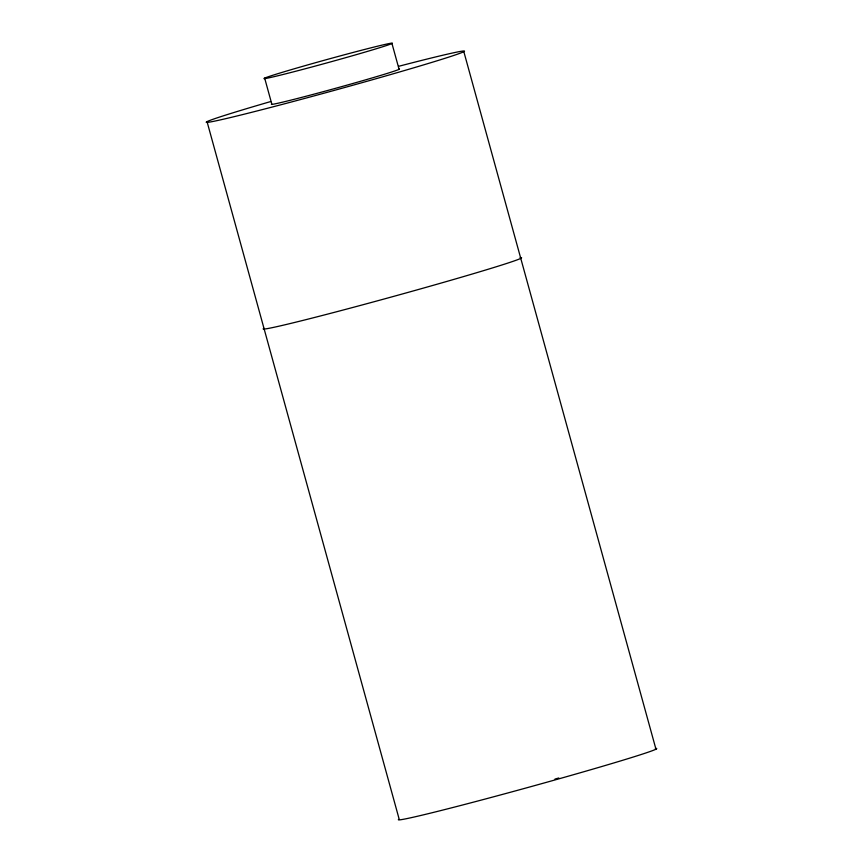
<?xml version="1.0" encoding="UTF-8"?>
<svg xmlns="http://www.w3.org/2000/svg" width="863" height="863" viewBox="0 0 863 863"><rect width="100%" height="100%" fill="white"/><g stroke="black" fill="none" stroke-linecap="round" stroke-linejoin="round"><path stroke-width="1.29" d="M463.841 51.704L655.966 749.213M391.964 43.506A66.429 1.618 -15.4 0 1 290.302 72.654A66.429 1.618 -15.4 0 1 302.697 66.343A66.429 1.618 -15.4 0 1 391.964 43.506L399.084 69.331M264.671 78.166L271.791 104.002A66.429 1.618 -15.4 0 0 336.646 88.015A66.429 1.618 -15.4 0 0 398.771 68.986M207.034 121.629L399.159 819.138A134.013 3.279 -15.4 0 0 530.011 786.894A134.013 3.279 -15.4 0 0 655.319 748.501M520.13 257.659A134.013 3.279 -15.4 0 1 394.812 296.063A134.013 3.279 -15.4 0 1 263.959 328.307M398.555 66.332A134.013 3.279 -15.4 0 1 435.189 61.37A134.013 3.279 -15.4 0 1 236.926 115.987A134.013 3.279 -15.4 0 1 270.637 101.564M558.803 777.984A100.227 2.449 -15.4 0 1 554.974 779.062"/></g></svg>
